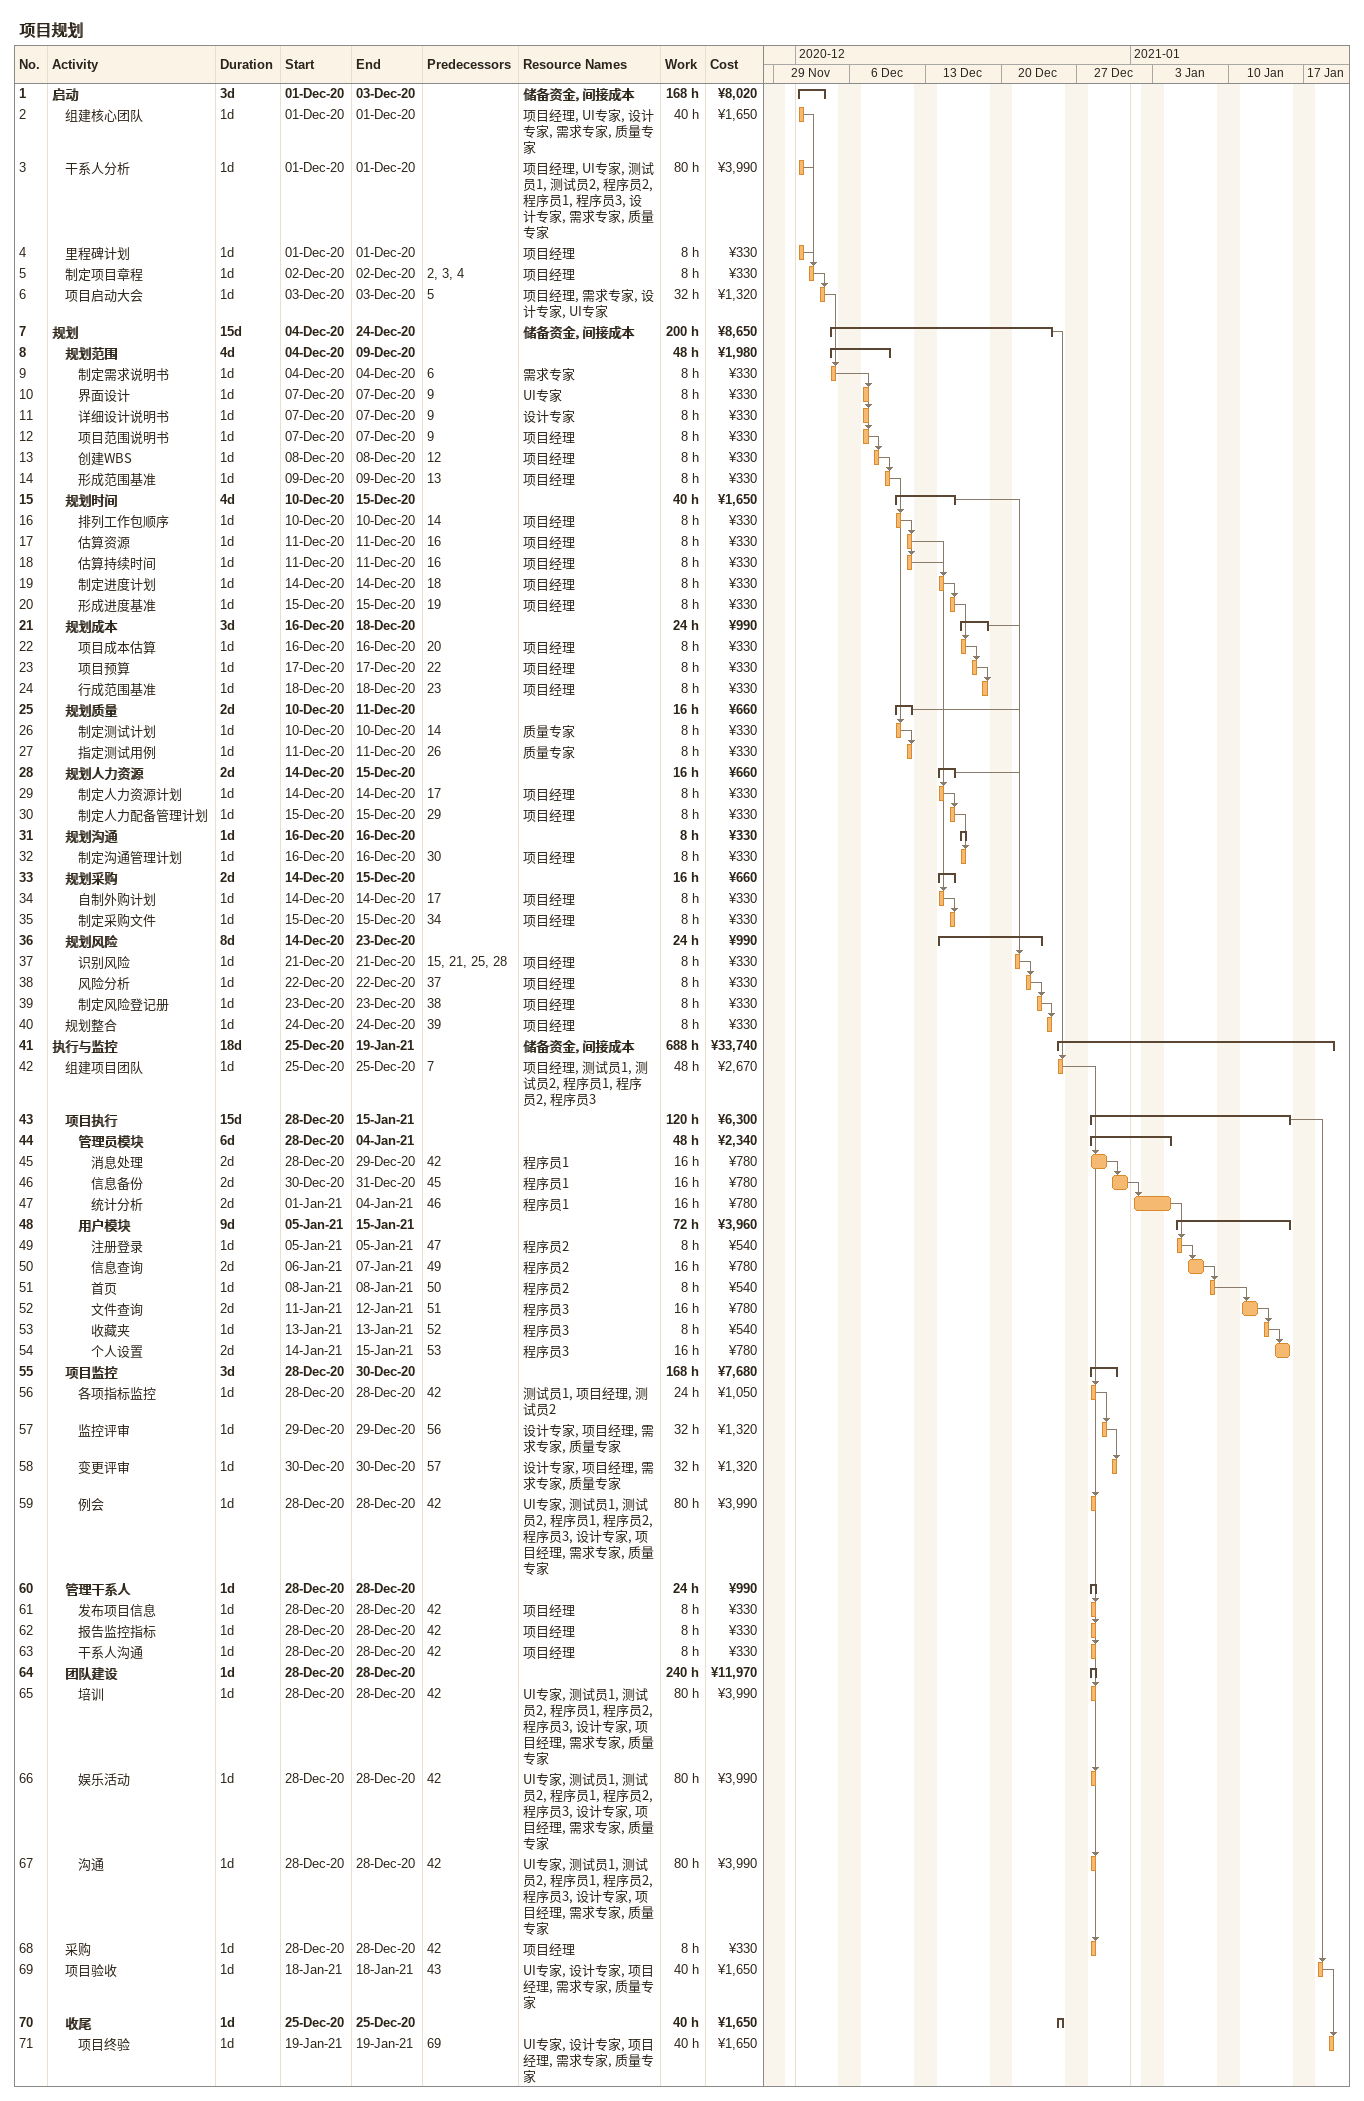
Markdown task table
项目规划

| ID | Level | Task | Duration | Start | Finish | Predecessors | Resources | Work (h) | Cost (¥) |
|---|---|---|---|---|---|---|---|---|---|
| 1 | 1 | **启动** | 3d | 2020-12-01 | 2020-12-03 |  | 储备资金, 间接成本 | 168 | 8020 |
| 2 | 2 | 组建核心团队 | 1d | 2020-12-01 | 2020-12-01 |  | 项目经理, UI专家, 设计专家, 需求专家, 质量专家 | 40 | 1650 |
| 3 | 2 | 干系人分析 | 1d | 2020-12-01 | 2020-12-01 |  | 项目经理, UI专家, 测试员1, 测试员2, 程序员2, 程序员1, 程序员3, 设计专家, 需求专家, 质量专家 | 80 | 3990 |
| 4 | 2 | 里程碑计划 | 1d | 2020-12-01 | 2020-12-01 |  | 项目经理 | 8 | 330 |
| 5 | 2 | 制定项目章程 | 1d | 2020-12-02 | 2020-12-02 | 2, 3, 4 | 项目经理 | 8 | 330 |
| 6 | 2 | 项目启动大会 | 1d | 2020-12-03 | 2020-12-03 | 5 | 项目经理, 需求专家, 设计专家, UI专家 | 32 | 1320 |
| 7 | 1 | **规划** | 15d | 2020-12-04 | 2020-12-24 |  | 储备资金, 间接成本 | 200 | 8650 |
| 8 | 2 | **规划范围** | 4d | 2020-12-04 | 2020-12-09 |  |  | 48 | 1980 |
| 9 | 3 | 制定需求说明书 | 1d | 2020-12-04 | 2020-12-04 | 6 | 需求专家 | 8 | 330 |
| 10 | 3 | 界面设计 | 1d | 2020-12-07 | 2020-12-07 | 9 | UI专家 | 8 | 330 |
| 11 | 3 | 详细设计说明书 | 1d | 2020-12-07 | 2020-12-07 | 9 | 设计专家 | 8 | 330 |
| 12 | 3 | 项目范围说明书 | 1d | 2020-12-07 | 2020-12-07 | 9 | 项目经理 | 8 | 330 |
| 13 | 3 | 创建WBS | 1d | 2020-12-08 | 2020-12-08 | 12 | 项目经理 | 8 | 330 |
| 14 | 3 | 形成范围基准 | 1d | 2020-12-09 | 2020-12-09 | 13 | 项目经理 | 8 | 330 |
| 15 | 2 | **规划时间** | 4d | 2020-12-10 | 2020-12-15 |  |  | 40 | 1650 |
| 16 | 3 | 排列工作包顺序 | 1d | 2020-12-10 | 2020-12-10 | 14 | 项目经理 | 8 | 330 |
| 17 | 3 | 估算资源 | 1d | 2020-12-11 | 2020-12-11 | 16 | 项目经理 | 8 | 330 |
| 18 | 3 | 估算持续时间 | 1d | 2020-12-11 | 2020-12-11 | 16 | 项目经理 | 8 | 330 |
| 19 | 3 | 制定进度计划 | 1d | 2020-12-14 | 2020-12-14 | 18 | 项目经理 | 8 | 330 |
| 20 | 3 | 形成进度基准 | 1d | 2020-12-15 | 2020-12-15 | 19 | 项目经理 | 8 | 330 |
| 21 | 2 | **规划成本** | 3d | 2020-12-16 | 2020-12-18 |  |  | 24 | 990 |
| 22 | 3 | 项目成本估算 | 1d | 2020-12-16 | 2020-12-16 | 20 | 项目经理 | 8 | 330 |
| 23 | 3 | 项目预算 | 1d | 2020-12-17 | 2020-12-17 | 22 | 项目经理 | 8 | 330 |
| 24 | 3 | 行成范围基准 | 1d | 2020-12-18 | 2020-12-18 | 23 | 项目经理 | 8 | 330 |
| 25 | 2 | **规划质量** | 2d | 2020-12-10 | 2020-12-11 |  |  | 16 | 660 |
| 26 | 3 | 制定测试计划 | 1d | 2020-12-10 | 2020-12-10 | 14 | 质量专家 | 8 | 330 |
| 27 | 3 | 指定测试用例 | 1d | 2020-12-11 | 2020-12-11 | 26 | 质量专家 | 8 | 330 |
| 28 | 2 | **规划人力资源** | 2d | 2020-12-14 | 2020-12-15 |  |  | 16 | 660 |
| 29 | 3 | 制定人力资源计划 | 1d | 2020-12-14 | 2020-12-14 | 17 | 项目经理 | 8 | 330 |
| 30 | 3 | 制定人力配备管理计划 | 1d | 2020-12-15 | 2020-12-15 | 29 | 项目经理 | 8 | 330 |
| 31 | 2 | **规划沟通** | 1d | 2020-12-16 | 2020-12-16 |  |  | 8 | 330 |
| 32 | 3 | 制定沟通管理计划 | 1d | 2020-12-16 | 2020-12-16 | 30 | 项目经理 | 8 | 330 |
| 33 | 2 | **规划采购** | 2d | 2020-12-14 | 2020-12-15 |  |  | 16 | 660 |
| 34 | 3 | 自制外购计划 | 1d | 2020-12-14 | 2020-12-14 | 17 | 项目经理 | 8 | 330 |
| 35 | 3 | 制定采购文件 | 1d | 2020-12-15 | 2020-12-15 | 34 | 项目经理 | 8 | 330 |
| 36 | 2 | **规划风险** | 8d | 2020-12-14 | 2020-12-23 |  |  | 24 | 990 |
| 37 | 3 | 识别风险 | 1d | 2020-12-21 | 2020-12-21 | 15, 21, 25, 28 | 项目经理 | 8 | 330 |
| 38 | 3 | 风险分析 | 1d | 2020-12-22 | 2020-12-22 | 37 | 项目经理 | 8 | 330 |
| 39 | 3 | 制定风险登记册 | 1d | 2020-12-23 | 2020-12-23 | 38 | 项目经理 | 8 | 330 |
| 40 | 2 | 规划整合 | 1d | 2020-12-24 | 2020-12-24 | 39 | 项目经理 | 8 | 330 |
| 41 | 1 | **执行与监控** | 18d | 2020-12-25 | 2021-01-19 |  | 储备资金, 间接成本 | 688 | 33740 |
| 42 | 2 | 组建项目团队 | 1d | 2020-12-25 | 2020-12-25 | 7 | 项目经理, 测试员1, 测试员2, 程序员1, 程序员2, 程序员3 | 48 | 2670 |
| 43 | 2 | **项目执行** | 15d | 2020-12-28 | 2021-01-15 |  |  | 120 | 6300 |
| 44 | 3 | **管理员模块** | 6d | 2020-12-28 | 2021-01-04 |  |  | 48 | 2340 |
| 45 | 4 | 消息处理 | 2d | 2020-12-28 | 2020-12-29 | 42 | 程序员1 | 16 | 780 |
| 46 | 4 | 信息备份 | 2d | 2020-12-30 | 2020-12-31 | 45 | 程序员1 | 16 | 780 |
| 47 | 4 | 统计分析 | 2d | 2021-01-01 | 2021-01-04 | 46 | 程序员1 | 16 | 780 |
| 48 | 3 | **用户模块** | 9d | 2021-01-05 | 2021-01-15 |  |  | 72 | 3960 |
| 49 | 4 | 注册登录 | 1d | 2021-01-05 | 2021-01-05 | 47 | 程序员2 | 8 | 540 |
| 50 | 4 | 信息查询 | 2d | 2021-01-06 | 2021-01-07 | 49 | 程序员2 | 16 | 780 |
| 51 | 4 | 首页 | 1d | 2021-01-08 | 2021-01-08 | 50 | 程序员2 | 8 | 540 |
| 52 | 4 | 文件查询 | 2d | 2021-01-11 | 2021-01-12 | 51 | 程序员3 | 16 | 780 |
| 53 | 4 | 收藏夹 | 1d | 2021-01-13 | 2021-01-13 | 52 | 程序员3 | 8 | 540 |
| 54 | 4 | 个人设置 | 2d | 2021-01-14 | 2021-01-15 | 53 | 程序员3 | 16 | 780 |
| 55 | 2 | **项目监控** | 3d | 2020-12-28 | 2020-12-30 |  |  | 168 | 7680 |
| 56 | 3 | 各项指标监控 | 1d | 2020-12-28 | 2020-12-28 | 42 | 测试员1, 项目经理, 测试员2 | 24 | 1050 |
| 57 | 3 | 监控评审 | 1d | 2020-12-29 | 2020-12-29 | 56 | 设计专家, 项目经理, 需求专家, 质量专家 | 32 | 1320 |
| 58 | 3 | 变更评审 | 1d | 2020-12-30 | 2020-12-30 | 57 | 设计专家, 项目经理, 需求专家, 质量专家 | 32 | 1320 |
| 59 | 3 | 例会 | 1d | 2020-12-28 | 2020-12-28 | 42 | UI专家, 测试员1, 测试员2, 程序员1, 程序员2, 程序员3, 设计专家, 项目经理, 需求专家, 质量专家 | 80 | 3990 |
| 60 | 2 | **管理干系人** | 1d | 2020-12-28 | 2020-12-28 |  |  | 24 | 990 |
| 61 | 3 | 发布项目信息 | 1d | 2020-12-28 | 2020-12-28 | 42 | 项目经理 | 8 | 330 |
| 62 | 3 | 报告监控指标 | 1d | 2020-12-28 | 2020-12-28 | 42 | 项目经理 | 8 | 330 |
| 63 | 3 | 干系人沟通 | 1d | 2020-12-28 | 2020-12-28 | 42 | 项目经理 | 8 | 330 |
| 64 | 2 | **团队建设** | 1d | 2020-12-28 | 2020-12-28 |  |  | 240 | 11970 |
| 65 | 3 | 培训 | 1d | 2020-12-28 | 2020-12-28 | 42 | UI专家, 测试员1, 测试员2, 程序员1, 程序员2, 程序员3, 设计专家, 项目经理, 需求专家, 质量专家 | 80 | 3990 |
| 66 | 3 | 娱乐活动 | 1d | 2020-12-28 | 2020-12-28 | 42 | UI专家, 测试员1, 测试员2, 程序员1, 程序员2, 程序员3, 设计专家, 项目经理, 需求专家, 质量专家 | 80 | 3990 |
| 67 | 3 | 沟通 | 1d | 2020-12-28 | 2020-12-28 | 42 | UI专家, 测试员1, 测试员2, 程序员1, 程序员2, 程序员3, 设计专家, 项目经理, 需求专家, 质量专家 | 80 | 3990 |
| 68 | 2 | 采购 | 1d | 2020-12-28 | 2020-12-28 | 42 | 项目经理 | 8 | 330 |
| 69 | 2 | 项目验收 | 1d | 2021-01-18 | 2021-01-18 | 43 | UI专家, 设计专家, 项目经理, 需求专家, 质量专家 | 40 | 1650 |
| 70 | 2 | **收尾** | 1d | 2020-12-25 | 2020-12-25 |  |  | 40 | 1650 |
| 71 | 3 | 项目终验 | 1d | 2021-01-19 | 2021-01-19 | 69 | UI专家, 设计专家, 项目经理, 需求专家, 质量专家 | 40 | 1650 |
